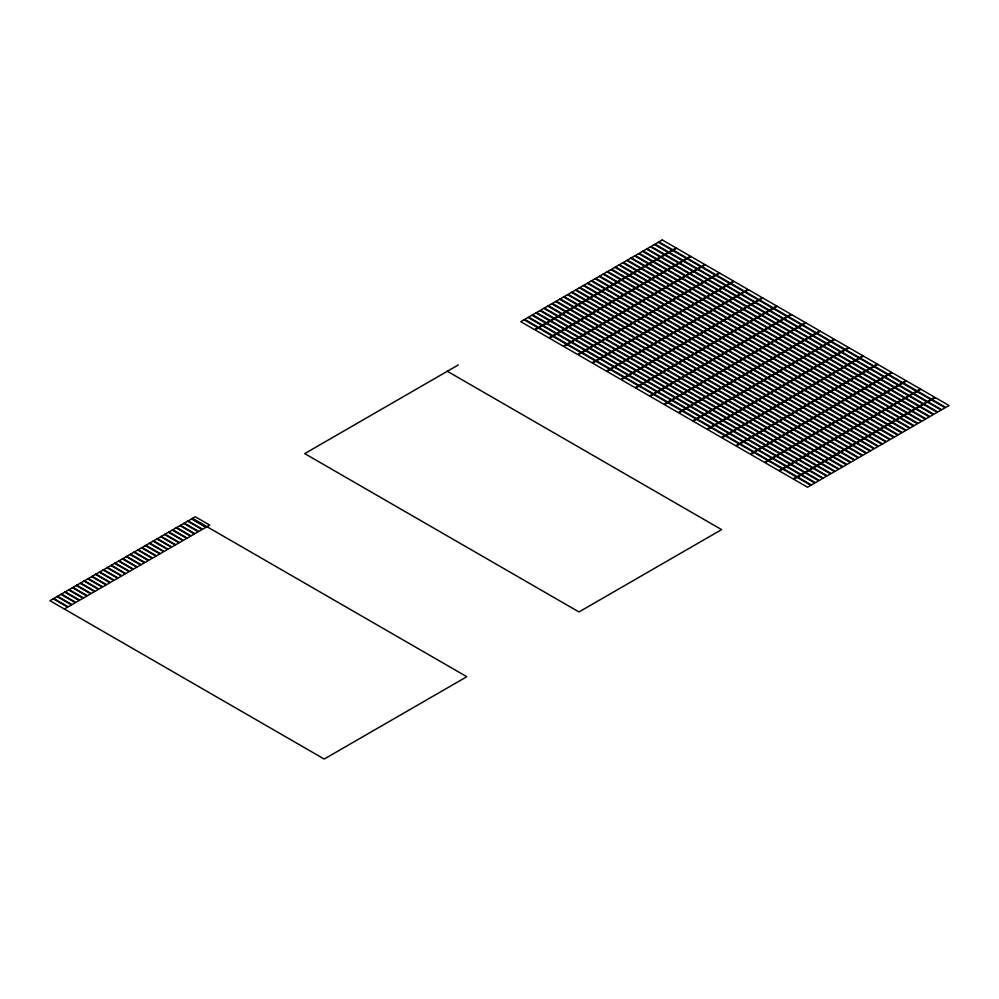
<?xml version="1.0" encoding="UTF-8"?>
<svg xmlns="http://www.w3.org/2000/svg" width="999" height="999" viewBox="0 0 999 999"><rect width="100%" height="100%" fill="white"/><g stroke="black" fill="none" stroke-linecap="round" stroke-linejoin="round"><path stroke-width="1.5" d="M458.304 364.935L304.72 453.608L578.983 611.95L721.59 529.62L447.34 371.278M64.373 609.028L67.67 607.13L53.247 598.801M192.57 518.369L466.82 676.71L324.213 759.04L49.95 600.699L195.305 516.783L209.74 525.112L206.443 527.01L192.02 518.681M191.471 518.993L205.894 527.322L202.597 529.233L188.174 520.904M187.625 521.216L202.06 529.545L198.764 531.443L184.34 523.114M183.791 523.426L198.214 531.755L194.93 533.666L180.494 525.337M179.945 525.649L194.38 533.978L191.084 535.876L176.661 527.547M176.111 527.859L190.534 536.188L187.25 538.099L172.815 529.77M172.265 530.082L186.701 538.411L183.404 540.309L168.981 531.98M168.431 532.305L182.854 540.621L179.57 542.532L165.135 534.203M164.585 534.515L179.021 542.844L175.724 544.742L161.301 536.413M160.752 536.738L175.175 545.067L171.89 546.965L157.455 538.636M156.905 538.948L171.341 547.277L168.044 549.175L153.621 540.846M153.072 541.171L167.495 549.5L164.211 551.398L149.775 543.069M149.238 543.381L163.661 551.71L160.364 553.608L145.941 545.279M145.392 545.604L159.815 553.933L156.531 555.831L142.095 547.502M141.558 547.814L155.981 556.143L152.685 558.041L138.262 549.712M137.712 550.037L152.135 558.366L148.851 560.264L134.428 551.935M133.878 552.247L148.302 560.576L145.005 562.474L130.582 554.145M130.032 554.47L144.455 562.799L141.171 564.697L126.748 556.368M126.199 556.68L140.622 565.009L137.325 566.908L122.902 558.578M122.353 558.903L136.776 567.232L133.491 569.13L119.068 560.801M118.519 561.113L132.942 569.442L129.645 571.341L115.222 563.011M114.673 563.336L129.096 571.665L125.812 573.563L111.389 565.234M110.839 565.546L125.262 573.876L121.965 575.774L107.542 567.444M106.993 567.769L121.428 576.098L118.132 577.996L103.709 569.667M103.159 569.979L117.582 578.309L114.286 580.219L99.863 571.89M99.313 572.202L113.749 580.531L110.452 582.429L96.029 574.1M95.479 574.413L109.902 582.742L106.618 584.652L92.183 576.323M91.633 576.635L106.069 584.964L102.772 586.863L88.349 578.533M87.8 578.846L102.223 587.175L98.938 589.085L84.503 580.756M83.953 581.068L98.389 589.398L95.092 591.296L80.669 582.966M80.12 583.291L94.543 591.608L91.259 593.518L76.823 585.189M76.274 585.501L90.709 593.831L87.413 595.729L72.989 587.4M72.44 587.724L86.863 596.053L83.579 597.951L69.143 589.622M68.594 589.934L83.029 598.264L79.733 600.162L65.31 591.833M64.76 592.157L79.183 600.486L75.899 602.385L61.463 594.055M60.927 594.368L75.35 602.697L72.053 604.595L57.63 596.266M57.08 596.59L71.503 604.919L68.219 606.818L53.784 598.488M524.05 319.755L520.766 321.666L534.477 329.583L537.774 327.672L524.05 319.755M528.009 317.482L524.712 319.38L538.424 327.297L541.72 325.399L528.009 317.482M531.955 315.197L528.658 317.095L542.382 325.012L545.666 323.114L531.955 315.197M535.901 312.924L532.617 314.822L546.328 322.739L549.612 320.841L535.901 312.924M539.86 310.639L536.563 312.537L550.274 320.454L553.571 318.556L539.86 310.639M543.806 308.354L540.509 310.264L554.22 318.182L557.517 316.271L543.806 308.354M547.752 306.081L544.467 307.979L558.179 315.896L561.463 313.998L547.752 306.081M551.698 303.796L548.414 305.694L562.125 313.611L565.409 311.713L551.698 303.796M555.656 301.523L552.36 303.421L566.071 311.338L569.368 309.44L555.656 301.523M559.602 299.238L556.306 301.136L570.017 309.053L573.314 307.155L559.602 299.238M563.548 296.953L560.264 298.863L573.975 306.78L577.26 304.87L563.548 296.953M567.494 294.68L564.21 296.578L577.922 304.495L581.218 302.597L567.494 294.68M571.453 292.395L568.156 294.293L581.868 302.21L585.164 300.312L571.453 292.395M575.399 290.122L572.102 292.02L585.814 299.937L589.11 298.039L575.399 290.122M579.345 287.837L576.061 289.735L589.772 297.652L593.056 295.754L579.345 287.837M583.291 285.552L580.007 287.462L593.718 295.379L597.015 293.469L583.291 285.552M587.25 283.279L583.953 285.177L597.664 293.094L600.961 291.196L587.25 283.279M591.196 280.994L587.899 282.892L601.623 290.809L604.907 288.911L591.196 280.994M595.142 278.721L591.858 280.619L605.569 288.536L608.853 286.638L595.142 278.721M599.088 276.436L595.804 278.334L609.515 286.251L612.812 284.353L599.088 276.436M603.046 274.151L599.75 276.061L613.461 283.978L616.758 282.068L603.046 274.151M606.992 271.878L603.696 273.776L617.419 281.693L620.704 279.795L606.992 271.878M610.938 269.593L607.654 271.491L621.366 279.408L624.65 277.51L610.938 269.593M614.897 267.32L611.6 269.218L625.312 277.135L628.608 275.237L614.897 267.32M618.843 265.035L615.546 266.933L629.258 274.85L632.554 272.952L618.843 265.035M622.789 262.762L619.505 264.66L633.216 272.577L636.5 270.679L622.789 262.762M626.735 260.477L623.451 262.375L637.162 270.292L640.446 268.394L626.735 260.477M630.694 258.192L627.397 260.09L641.108 268.019L644.405 266.109L630.694 258.192M634.64 255.919L631.343 257.817L645.054 265.734L648.351 263.836L634.64 255.919M638.586 253.634L635.302 255.532L649.013 263.449L652.297 261.551L638.586 253.634M642.532 251.361L639.248 253.259L652.959 261.176L656.256 259.278L642.532 251.361M646.49 249.076L643.194 250.974L656.905 258.891L660.202 256.993L646.49 249.076M650.436 246.79L647.14 248.701L660.863 256.618L664.148 254.708L650.436 246.79M654.382 244.518L651.098 246.416L664.81 254.333L668.094 252.435L654.382 244.518M658.329 242.233L655.044 244.131L668.756 252.048L672.052 250.15L658.329 242.233M662.287 239.96L658.99 241.858L672.702 249.775L675.998 247.877L662.287 239.96M538.424 328.059L535.139 329.957L548.851 337.874L552.135 335.976L538.424 328.059M542.382 325.774L539.085 327.672L552.797 335.589L556.093 333.691L542.382 325.774M546.328 323.501L543.031 325.399L556.743 333.316L560.039 331.418L546.328 323.501M550.274 321.216L546.99 323.114L560.701 331.031L563.985 329.133L550.274 321.216M554.22 318.931L550.936 320.841L564.647 328.758L567.944 326.848L554.22 318.931M558.179 316.658L554.882 318.556L568.593 326.473L571.89 324.575L558.179 316.658M562.125 314.373L558.828 316.271L572.539 324.188L575.836 322.29L562.125 314.373M566.071 312.1L562.787 313.998L576.498 321.915L579.782 320.017L566.071 312.1M570.017 309.815L566.733 311.713L580.444 319.63L583.741 317.732L570.017 309.815M573.975 307.53L570.679 309.44L584.39 317.357L587.687 315.447L573.975 307.53M577.922 305.257L574.625 307.155L588.349 315.072L591.633 313.174L577.922 305.257M581.868 302.972L578.583 304.87L592.295 312.787L595.579 310.889L581.868 302.972M585.814 300.699L582.529 302.597L596.241 310.514L599.537 308.616L585.814 300.699M589.772 298.414L586.475 300.312L600.187 308.229L603.483 306.331L589.772 298.414M593.718 296.129L590.421 298.039L604.145 305.956L607.429 304.046L593.718 296.129M597.664 293.856L594.38 295.754L608.091 303.671L611.376 301.773L597.664 293.856M601.623 291.571L598.326 293.469L612.037 301.386L615.334 299.488L601.623 291.571M605.569 289.298L602.272 291.196L615.983 299.113L619.28 297.215L605.569 289.298M609.515 287.013L606.231 288.911L619.942 296.828L623.226 294.93L609.515 287.013M613.461 284.74L610.177 286.638L623.888 294.555L627.172 292.657L613.461 284.74M617.419 282.455L614.123 284.353L627.834 292.27L631.131 290.372L617.419 282.455M621.366 280.17L618.069 282.068L631.78 289.985L635.077 288.087L621.366 280.17M625.312 277.897L622.027 279.795L635.739 287.712L639.023 285.814L625.312 277.897M629.258 275.612L625.973 277.51L639.685 285.427L642.981 283.529L629.258 275.612M633.216 273.339L629.919 275.237L643.631 283.154L646.927 281.256L633.216 273.339M637.162 271.054L633.865 272.952L647.589 280.869L650.873 278.971L637.162 271.054M641.108 268.768L637.824 270.679L651.535 278.596L654.82 276.686L641.108 268.768M645.054 266.496L641.77 268.394L655.481 276.311L658.778 274.413L645.054 266.496M649.013 264.211L645.716 266.109L659.427 274.026L662.724 272.128L649.013 264.211M652.959 261.938L649.662 263.836L663.386 271.753L666.67 269.855L652.959 261.938M656.905 259.653L653.621 261.551L667.332 269.468L670.616 267.57L656.905 259.653M660.863 257.367L657.567 259.278L671.278 267.195L674.575 265.284L660.863 257.367M664.81 255.095L661.513 256.993L675.224 264.91L678.521 263.012L664.81 255.095M668.756 252.809L665.459 254.708L679.183 262.625L682.467 260.727L668.756 252.809M672.702 250.537L669.417 252.435L683.129 260.352L686.413 258.454L672.702 250.537M676.66 248.252L673.363 250.15L687.075 258.067L690.371 256.169L676.66 248.252M552.797 336.351L549.512 338.249L563.224 346.166L566.508 344.268L552.797 336.351M556.743 334.078L553.458 335.976L567.17 343.893L570.466 341.995L556.743 334.078M560.701 331.793L557.405 333.691L571.116 341.608L574.413 339.71L560.701 331.793M564.647 329.508L561.351 331.418L575.074 339.335L578.359 337.425L564.647 329.508M568.593 327.235L565.309 329.133L579.02 337.05L582.305 335.152L568.593 327.235M572.539 324.95L569.255 326.848L582.966 334.765L586.263 332.867L572.539 324.95M576.498 322.677L573.201 324.575L586.913 332.492L590.209 330.594L576.498 322.677M580.444 320.392L577.147 322.29L590.871 330.207L594.155 328.309L580.444 320.392M584.39 318.107L581.106 320.017L594.817 327.934L598.101 326.024L584.39 318.107M588.349 315.834L585.052 317.732L598.763 325.649L602.06 323.751L588.349 315.834M592.295 313.549L588.998 315.447L602.709 323.364L606.006 321.466L592.295 313.549M596.241 311.276L592.956 313.174L606.668 321.091L609.952 319.193L596.241 311.276M600.187 308.991L596.903 310.889L610.614 318.806L613.898 316.908L600.187 308.991M604.145 306.718L600.849 308.616L614.56 316.533L617.857 314.635L604.145 306.718M608.091 304.433L604.795 306.331L618.506 314.248L621.803 312.35L608.091 304.433M612.037 302.148L608.753 304.046L622.464 311.963L625.749 310.065L612.037 302.148M615.983 299.875L612.699 301.773L626.41 309.69L629.707 307.792L615.983 299.875M619.942 297.59L616.645 299.488L630.357 307.405L633.653 305.507L619.942 297.59M623.888 295.317L620.591 297.215L634.315 305.132L637.599 303.234L623.888 295.317M627.834 293.032L624.55 294.93L638.261 302.847L641.545 300.949L627.834 293.032M631.78 290.746L628.496 292.657L642.207 300.574L645.504 298.664L631.78 290.746M635.739 288.474L632.442 290.372L646.153 298.289L649.45 296.391L635.739 288.474M639.685 286.189L636.388 288.087L650.112 296.004L653.396 294.106L639.685 286.189M643.631 283.916L640.347 285.814L654.058 293.731L657.342 291.833L643.631 283.916M647.589 281.631L644.293 283.529L658.004 291.446L661.301 289.548L647.589 281.631M651.535 279.345L648.239 281.256L661.95 289.173L665.247 287.262L651.535 279.345M655.481 277.073L652.185 278.971L665.908 286.888L669.193 284.99L655.481 277.073M659.427 274.787L656.143 276.686L669.854 284.603L673.139 282.705L659.427 274.787M663.386 272.515L660.089 274.413L673.801 282.33L677.097 280.432L663.386 272.515M667.332 270.23L664.035 272.128L677.747 280.045L681.043 278.147L667.332 270.23M671.278 267.944L667.994 269.855L681.705 277.772L684.989 275.861L671.278 267.944M675.224 265.672L671.94 267.57L685.651 275.487L688.948 273.589L675.224 265.672M679.183 263.386L675.886 265.284L689.597 273.202L692.894 271.303L679.183 263.386M683.129 261.114L679.832 263.012L693.543 270.929L696.84 269.031L683.129 261.114M687.075 258.828L683.791 260.727L697.502 268.644L700.786 266.745L687.075 258.828M691.021 256.543L687.737 258.454L701.448 266.371L704.745 264.46L691.021 256.543M567.17 344.655L563.873 346.553L577.597 354.47L580.881 352.572L567.17 344.655M571.116 342.37L567.832 344.268L581.543 352.185L584.827 350.287L571.116 342.37M575.074 340.085L571.778 341.995L585.489 349.912L588.786 348.002L575.074 340.085M579.02 337.812L575.724 339.71L589.435 347.627L592.732 345.729L579.02 337.812M582.966 335.527L579.682 337.425L593.394 345.342L596.678 343.444L582.966 335.527M586.913 333.254L583.628 335.152L597.34 343.069L600.624 341.171L586.913 333.254M590.871 330.969L587.574 332.867L601.286 340.784L604.582 338.886L590.871 330.969M594.817 328.696L591.52 330.594L605.232 338.511L608.528 336.613L594.817 328.696M598.763 326.411L595.479 328.309L609.19 336.226L612.474 334.328L598.763 326.411M602.709 324.126L599.425 326.024L613.136 333.941L616.433 332.043L602.709 324.126M606.668 321.853L603.371 323.751L617.082 331.668L620.379 329.77L606.668 321.853M610.614 319.568L607.317 321.466L621.041 329.383L624.325 327.485L610.614 319.568M614.56 317.295L611.276 319.193L624.987 327.11L628.271 325.212L614.56 317.295M618.506 315.01L615.222 316.908L628.933 324.825L632.23 322.927L618.506 315.01M622.464 312.724L619.168 314.635L632.879 322.552L636.176 320.642L622.464 312.724M626.41 310.452L623.114 312.35L636.838 320.267L640.122 318.369L626.41 310.452M630.357 308.167L627.072 310.065L640.784 317.982L644.068 316.084L630.357 308.167M634.315 305.894L631.018 307.792L644.73 315.709L648.026 313.811L634.315 305.894M638.261 303.609L634.964 305.507L648.676 313.424L651.972 311.526L638.261 303.609M642.207 301.323L638.91 303.234L652.634 311.151L655.918 309.24L642.207 301.323M646.153 299.051L642.869 300.949L656.58 308.866L659.864 306.968L646.153 299.051M650.112 296.765L646.815 298.664L660.526 306.581L663.823 304.683L650.112 296.765M654.058 294.493L650.761 296.391L664.472 304.308L667.769 302.41L654.058 294.493M658.004 292.207L654.72 294.106L668.431 302.023L671.715 300.125L658.004 292.207M661.95 289.922L658.666 291.833L672.377 299.75L675.674 297.839L661.95 289.922M665.908 287.65L662.612 289.548L676.323 297.465L679.62 295.567L665.908 287.65M669.854 285.364L666.558 287.262L680.269 295.18L683.566 293.281L669.854 285.364M673.801 283.092L670.516 284.99L684.228 292.907L687.512 291.009L673.801 283.092M677.747 280.806L674.462 282.705L688.174 290.622L691.47 288.723L677.747 280.806M681.705 278.521L678.408 280.432L692.12 288.349L695.416 286.438L681.705 278.521M685.651 276.248L682.354 278.147L696.078 286.064L699.362 284.166L685.651 276.248M689.597 273.963L686.313 275.861L700.024 283.778L703.308 281.88L689.597 273.963M693.543 271.691L690.259 273.589L703.97 281.506L707.267 279.608L693.543 271.691M697.502 269.405L694.205 271.303L707.916 279.221L711.213 277.322L697.502 269.405M701.448 267.12L698.151 269.031L711.875 276.948L715.159 275.037L701.448 267.12M705.394 264.847L702.11 266.745L715.821 274.663L719.105 272.764L705.394 264.847M581.543 352.947L578.246 354.845L591.957 362.762L595.254 360.864L581.543 352.947M585.489 350.674L582.205 352.572L595.916 360.489L599.2 358.591L585.489 350.674M589.435 348.389L586.151 350.287L599.862 358.204L603.159 356.306L589.435 348.389M593.394 346.104L590.097 348.002L603.808 355.919L607.105 354.021L593.394 346.104M597.34 343.831L594.043 345.729L607.767 353.646L611.051 351.748L597.34 343.831M601.286 341.546L598.001 343.444L611.713 351.361L614.997 349.463L601.286 341.546M605.232 339.273L601.947 341.171L615.659 349.088L618.955 347.19L605.232 339.273M609.19 336.988L605.894 338.886L619.605 346.803L622.901 344.905L609.19 336.988M613.136 334.702L609.84 336.613L623.563 344.53L626.848 342.62L613.136 334.702M617.082 332.43L613.798 334.328L627.509 342.245L630.794 340.347L617.082 332.43M621.041 330.145L617.744 332.043L631.455 339.96L634.752 338.062L621.041 330.145M624.987 327.872L621.69 329.77L635.401 337.687L638.698 335.789L624.987 327.872M628.933 325.587L625.636 327.485L639.36 335.402L642.644 333.504L628.933 325.587M632.879 323.301L629.595 325.212L643.306 333.129L646.59 331.218L632.879 323.301M636.838 321.029L633.541 322.927L647.252 330.844L650.549 328.946L636.838 321.029M640.784 318.743L637.487 320.642L651.198 328.559L654.495 326.661L640.784 318.743M644.73 316.471L641.445 318.369L655.157 326.286L658.441 324.388L644.73 316.471M648.676 314.185L645.391 316.084L659.103 324.001L662.399 322.103L648.676 314.185M652.634 311.9L649.338 313.811L663.049 321.728L666.345 319.817L652.634 311.9M656.58 309.628L653.284 311.526L666.995 319.443L670.292 317.545L656.58 309.628M660.526 307.342L657.242 309.24L670.953 317.158L674.238 315.259L660.526 307.342M664.472 305.07L661.188 306.968L674.899 314.885L678.196 312.987L664.472 305.07M668.431 302.784L665.134 304.683L678.845 312.6L682.142 310.701L668.431 302.784M672.377 300.499L669.08 302.41L682.804 310.327L686.088 308.416L672.377 300.499M676.323 298.226L673.039 300.125L686.75 308.042L690.034 306.144L676.323 298.226M680.269 295.941L676.985 297.839L690.696 305.756L693.993 303.858L680.269 295.941M684.228 293.669L680.931 295.567L694.642 303.484L697.939 301.586L684.228 293.669M688.174 291.383L684.877 293.281L698.601 301.198L701.885 299.3L688.174 291.383M692.12 289.098L688.835 291.009L702.547 298.926L705.831 297.015L692.12 289.098M696.078 286.825L692.782 288.723L706.493 296.641L709.789 294.742L696.078 286.825M700.024 284.54L696.728 286.438L710.439 294.355L713.736 292.457L700.024 284.54M703.97 282.267L700.686 284.166L714.397 292.083L717.682 290.185L703.97 282.267M707.916 279.982L704.632 281.88L718.343 289.797L721.628 287.899L707.916 279.982M711.875 277.71L708.578 279.608L722.289 287.525L725.586 285.627L711.875 277.71M715.821 275.424L712.524 277.322L726.236 285.239L729.532 283.341L715.821 275.424M719.767 273.139L716.483 275.037L730.194 282.967L733.478 281.056L719.767 273.139M595.916 361.251L592.619 363.149L606.331 371.066L609.627 369.168L595.916 361.251M599.862 358.966L596.565 360.864L610.289 368.781L613.573 366.883L599.862 358.966M603.808 356.68L600.524 358.591L614.235 366.508L617.519 364.598L603.808 356.68M607.767 354.408L604.47 356.306L618.181 364.223L621.478 362.325L607.767 354.408M611.713 352.123L608.416 354.021L622.127 361.938L625.424 360.04L611.713 352.123M615.659 349.85L612.362 351.748L626.086 359.665L629.37 357.767L615.659 349.85M619.605 347.565L616.321 349.463L630.032 357.38L633.316 355.482L619.605 347.565M623.563 345.279L620.267 347.19L633.978 355.107L637.275 353.196L623.563 345.279M627.509 343.007L624.213 344.905L637.924 352.822L641.221 350.924L627.509 343.007M631.455 340.721L628.171 342.62L641.882 350.537L645.167 348.639L631.455 340.721M635.401 338.449L632.117 340.347L645.829 348.264L649.125 346.366L635.401 338.449M639.36 336.163L636.063 338.062L649.775 345.979L653.071 344.081L639.36 336.163M643.306 333.878L640.009 335.789L653.721 343.706L657.017 341.795L643.306 333.878M647.252 331.606L643.968 333.504L657.679 341.421L660.963 339.523L647.252 331.606M651.198 329.32L647.914 331.218L661.625 339.136L664.922 337.237L651.198 329.32M655.157 327.048L651.86 328.946L665.571 336.863L668.868 334.965L655.157 327.048M659.103 324.762L655.806 326.661L669.53 334.578L672.814 332.679L659.103 324.762M663.049 322.477L659.765 324.388L673.476 332.305L676.76 330.394L663.049 322.477M666.995 320.204L663.711 322.103L677.422 330.02L680.719 328.122L666.995 320.204M670.953 317.919L667.657 319.817L681.368 327.734L684.665 325.836L670.953 317.919M674.899 315.647L671.603 317.545L685.326 325.462L688.611 323.564L674.899 315.647M678.845 313.361L675.561 315.259L689.273 323.177L692.557 321.278L678.845 313.361M682.804 311.076L679.507 312.987L693.219 320.904L696.515 318.993L682.804 311.076M686.75 308.803L683.453 310.701L697.165 318.619L700.461 316.72L686.75 308.803M690.696 306.518L687.412 308.416L701.123 316.333L704.407 314.435L690.696 306.518M694.642 304.245L691.358 306.144L705.069 314.061L708.353 312.163L694.642 304.245M698.601 301.96L695.304 303.858L709.015 311.775L712.312 309.877L698.601 301.96M702.547 299.688L699.25 301.586L712.961 309.503L716.258 307.605L702.547 299.688M706.493 297.402L703.209 299.3L716.92 307.217L720.204 305.319L706.493 297.402M710.439 295.117L707.155 297.015L720.866 304.945L724.163 303.034L710.439 295.117M714.397 292.844L711.101 294.742L724.812 302.66L728.109 300.761L714.397 292.844M718.343 290.559L715.047 292.457L728.758 300.374L732.055 298.476L718.343 290.559M722.289 288.286L719.005 290.185L732.717 298.102L736.001 296.204L722.289 288.286M726.236 286.001L722.951 287.899L736.663 295.816L739.959 293.918L726.236 286.001M730.194 283.716L726.897 285.627L740.609 293.544L743.905 291.633L730.194 283.716M734.14 281.443L730.843 283.341L744.567 291.258L747.851 289.36L734.14 281.443M610.289 369.543L606.992 371.441L620.704 379.358L624 377.46L610.289 369.543M614.235 367.257L610.938 369.168L624.65 377.085L627.946 375.174L614.235 367.257M618.181 364.985L614.897 366.883L628.608 374.8L631.892 372.902L618.181 364.985M622.127 362.699L618.843 364.598L632.554 372.515L635.851 370.617L622.127 362.699M626.086 360.427L622.789 362.325L636.5 370.242L639.797 368.344L626.086 360.427M630.032 358.142L626.735 360.04L640.446 367.957L643.743 366.059L630.032 358.142M633.978 355.856L630.694 357.767L644.405 365.684L647.689 363.773L633.978 355.856M637.924 353.584L634.64 355.482L648.351 363.399L651.648 361.501L637.924 353.584M641.882 351.298L638.586 353.196L652.297 361.114L655.594 359.215L641.882 351.298M645.829 349.026L642.532 350.924L656.256 358.841L659.54 356.943L645.829 349.026M649.775 346.74L646.49 348.639L660.202 356.556L663.486 354.657L649.775 346.74M653.721 344.455L650.436 346.366L664.148 354.283L667.444 352.372L653.721 344.455M657.679 342.182L654.382 344.081L668.094 351.998L671.39 350.1L657.679 342.182M661.625 339.897L658.329 341.795L672.052 349.712L675.336 347.814L661.625 339.897M665.571 337.625L662.287 339.523L675.998 347.44L679.283 345.542L665.571 337.625M669.53 335.339L666.233 337.237L679.944 345.154L683.241 343.256L669.53 335.339M673.476 333.054L670.179 334.965L683.89 342.882L687.187 340.971L673.476 333.054M677.422 330.781L674.138 332.679L687.849 340.597L691.133 338.698L677.422 330.781M681.368 328.496L678.084 330.394L691.795 338.311L695.079 336.413L681.368 328.496M685.326 326.223L682.03 328.122L695.741 336.039L699.038 334.141L685.326 326.223M689.273 323.938L685.976 325.836L699.687 333.753L702.984 331.855L689.273 323.938M693.219 321.666L689.934 323.564L703.646 331.481L706.93 329.583L693.219 321.666M697.165 319.38L693.88 321.278L707.592 329.195L710.888 327.297L697.165 319.38M701.123 317.095L697.826 318.993L711.538 326.91L714.834 325.012L701.123 317.095M705.069 314.822L701.773 316.72L715.484 324.638L718.781 322.739L705.069 314.822M709.015 312.537L705.731 314.435L719.442 322.352L722.727 320.454L709.015 312.537M712.961 310.264L709.677 312.163L723.388 320.08L726.685 318.182L712.961 310.264M716.92 307.979L713.623 309.877L727.334 317.794L730.631 315.896L716.92 307.979M720.866 305.694L717.569 307.605L731.293 315.522L734.577 313.611L720.866 305.694M724.812 303.421L721.528 305.319L735.239 313.236L738.523 311.338L724.812 303.421M728.758 301.136L725.474 303.034L739.185 310.951L742.482 309.053L728.758 301.136M732.717 298.863L729.42 300.761L743.131 308.679L746.428 306.78L732.717 298.863M736.663 296.578L733.366 298.476L747.09 306.393L750.374 304.495L736.663 296.578M740.609 294.293L737.324 296.204L751.036 304.121L754.32 302.21L740.609 294.293M744.567 292.02L741.27 293.918L754.982 301.835L758.278 299.937L744.567 292.02M748.513 289.735L745.217 291.633L758.928 299.55L762.225 297.652L748.513 289.735M624.65 377.834L621.366 379.745L635.077 387.662L638.373 385.751L624.65 377.834M628.608 375.562L625.312 377.46L639.023 385.377L642.32 383.479L628.608 375.562M632.554 373.276L629.258 375.174L642.981 383.092L646.266 381.193L632.554 373.276M636.5 371.004L633.216 372.902L646.927 380.819L650.212 378.921L636.5 371.004M640.446 368.718L637.162 370.617L650.873 378.534L654.17 376.635L640.446 368.718M644.405 366.433L641.108 368.344L654.82 376.261L658.116 374.35L644.405 366.433M648.351 364.16L645.054 366.059L658.778 373.976L662.062 372.078L648.351 364.16M652.297 361.875L649.013 363.773L662.724 371.69L666.008 369.792L652.297 361.875M656.256 359.603L652.959 361.501L666.67 369.418L669.967 367.52L656.256 359.603M660.202 357.317L656.905 359.215L670.616 367.132L673.913 365.234L660.202 357.317M664.148 355.032L660.863 356.943L674.575 364.86L677.859 362.949L664.148 355.032M668.094 352.759L664.81 354.657L678.521 362.575L681.805 360.676L668.094 352.759M672.052 350.474L668.756 352.372L682.467 360.289L685.764 358.391L672.052 350.474M675.998 348.201L672.702 350.1L686.413 358.017L689.71 356.119L675.998 348.201M679.944 345.916L676.66 347.814L690.371 355.731L693.656 353.833L679.944 345.916M683.89 343.644L680.606 345.542L694.317 353.459L697.614 351.561L683.89 343.644M687.849 341.358L684.552 343.256L698.264 351.173L701.56 349.275L687.849 341.358M691.795 339.073L688.498 340.971L702.21 348.888L705.506 346.99L691.795 339.073M695.741 336.8L692.457 338.698L706.168 346.616L709.452 344.717L695.741 336.8M699.687 334.515L696.403 336.413L710.114 344.33L713.411 342.432L699.687 334.515M703.646 332.242L700.349 334.141L714.06 342.058L717.357 340.159L703.646 332.242M707.592 329.957L704.295 331.855L718.019 339.772L721.303 337.874L707.592 329.957M711.538 327.672L708.254 329.583L721.965 337.5L725.249 335.589L711.538 327.672M715.484 325.399L712.2 327.297L725.911 335.214L729.208 333.316L715.484 325.399M719.442 323.114L716.146 325.012L729.857 332.929L733.154 331.031L719.442 323.114M723.388 320.841L720.092 322.739L733.815 330.657L737.1 328.758L723.388 320.841M727.334 318.556L724.05 320.454L737.761 328.371L741.046 326.473L727.334 318.556M731.293 316.271L727.996 318.182L741.708 326.099L745.004 324.188L731.293 316.271M735.239 313.998L731.942 315.896L745.654 323.813L748.95 321.915L735.239 313.998M739.185 311.713L735.901 313.611L749.612 321.528L752.896 319.63L739.185 311.713M743.131 309.44L739.847 311.338L753.558 319.255L756.842 317.357L743.131 309.44M747.09 307.155L743.793 309.053L757.504 316.97L760.801 315.072L747.09 307.155M751.036 304.87L747.739 306.78L761.45 314.697L764.747 312.787L751.036 304.87M754.982 302.597L751.698 304.495L765.409 312.412L768.693 310.514L754.982 302.597M758.928 300.312L755.644 302.21L769.355 310.127L772.652 308.229L758.928 300.312M762.886 298.039L759.59 299.937L773.301 307.854L776.598 305.956L762.886 298.039M639.023 386.138L635.739 388.037L649.45 395.954L652.734 394.056L639.023 386.138M642.981 383.853L639.685 385.751L653.396 393.668L656.693 391.77L642.981 383.853M646.927 381.581L643.631 383.479L657.342 391.396L660.639 389.498L646.927 381.581M650.873 379.295L647.589 381.193L661.301 389.111L664.585 387.212L650.873 379.295M654.82 377.01L651.535 378.921L665.247 386.838L668.531 384.927L654.82 377.01M658.778 374.737L655.481 376.635L669.193 384.553L672.489 382.654L658.778 374.737M662.724 372.452L659.427 374.35L673.139 382.267L676.435 380.369L662.724 372.452M666.67 370.179L663.386 372.078L677.097 379.995L680.381 378.097L666.67 370.179M670.616 367.894L667.332 369.792L681.043 377.709L684.34 375.811L670.616 367.894M674.575 365.622L671.278 367.52L684.989 375.437L688.286 373.539L674.575 365.622M678.521 363.336L675.224 365.234L688.948 373.151L692.232 371.253L678.521 363.336M682.467 361.051L679.183 362.949L692.894 370.866L696.178 368.968L682.467 361.051M686.413 358.778L683.129 360.676L696.84 368.594L700.137 366.695L686.413 358.778M690.371 356.493L687.075 358.391L700.786 366.308L704.083 364.41L690.371 356.493M694.317 354.22L691.021 356.119L704.745 364.036L708.029 362.137L694.317 354.22M698.264 351.935L694.979 353.833L708.691 361.75L711.975 359.852L698.264 351.935M702.21 349.65L698.925 351.561L712.637 359.478L715.933 357.567L702.21 349.65M706.168 347.377L702.871 349.275L716.583 357.192L719.879 355.294L706.168 347.377M710.114 345.092L706.817 346.99L720.541 354.907L723.825 353.009L710.114 345.092M714.06 342.819L710.776 344.717L724.487 352.635L727.771 350.736L714.06 342.819M718.019 340.534L714.722 342.432L728.433 350.349L731.73 348.451L718.019 340.534M721.965 338.249L718.668 340.159L732.379 348.077L735.676 346.166L721.965 338.249M725.911 335.976L722.627 337.874L736.338 345.791L739.622 343.893L725.911 335.976M729.857 333.691L726.573 335.589L740.284 343.506L743.568 341.608L729.857 333.691M733.815 331.418L730.519 333.316L744.23 341.233L747.527 339.335L733.815 331.418M737.761 329.133L734.465 331.031L748.176 338.948L751.473 337.05L737.761 329.133M741.708 326.848L738.423 328.758L752.135 336.675L755.419 334.765L741.708 326.848M745.654 324.575L742.369 326.473L756.081 334.39L759.377 332.492L745.654 324.575M749.612 322.29L746.315 324.188L760.027 332.105L763.323 330.207L749.612 322.29M753.558 320.017L750.261 321.915L763.985 329.832L767.269 327.934L753.558 320.017M757.504 317.732L754.22 319.63L767.931 327.547L771.216 325.649L757.504 317.732M761.45 315.447L758.166 317.357L771.877 325.274L775.174 323.364L761.45 315.447M765.409 313.174L762.112 315.072L775.823 322.989L779.12 321.091L765.409 313.174M769.355 310.889L766.058 312.787L779.782 320.704L783.066 318.806L769.355 310.889M773.301 308.616L770.017 310.514L783.728 318.431L787.012 316.533L773.301 308.616M777.259 306.331L773.963 308.229L787.674 316.146L790.971 314.248L777.259 306.331M653.396 394.43L650.112 396.328L663.823 404.245L667.107 402.347L653.396 394.43M657.342 392.157L654.058 394.056L667.769 401.973L671.066 400.075L657.342 392.157M661.301 389.872L658.004 391.77L671.715 399.687L675.012 397.789L661.301 389.872M665.247 387.6L661.95 389.498L675.674 397.415L678.958 395.517L665.247 387.6M669.193 385.314L665.908 387.212L679.62 395.129L682.904 393.231L669.193 385.314M673.139 383.029L669.854 384.927L683.566 392.844L686.862 390.946L673.139 383.029M677.097 380.756L673.801 382.654L687.512 390.572L690.809 388.673L677.097 380.756M681.043 378.471L677.747 380.369L691.47 388.286L694.755 386.388L681.043 378.471M684.989 376.198L681.705 378.097L695.416 386.014L698.701 384.116L684.989 376.198M688.948 373.913L685.651 375.811L699.362 383.728L702.659 381.83L688.948 373.913M692.894 371.628L689.597 373.539L703.308 381.456L706.605 379.545L692.894 371.628M696.84 369.355L693.543 371.253L707.267 379.17L710.551 377.272L696.84 369.355M700.786 367.07L697.502 368.968L711.213 376.885L714.497 374.987L700.786 367.07M704.745 364.797L701.448 366.695L715.159 374.613L718.456 372.714L704.745 364.797M708.691 362.512L705.394 364.41L719.105 372.327L722.402 370.429L708.691 362.512M712.637 360.227L709.352 362.137L723.064 370.055L726.348 368.144L712.637 360.227M716.583 357.954L713.298 359.852L727.01 367.769L730.294 365.871L716.583 357.954M720.541 355.669L717.245 357.567L730.956 365.484L734.253 363.586L720.541 355.669M724.487 353.396L721.191 355.294L734.902 363.211L738.199 361.313L724.487 353.396M728.433 351.111L725.149 353.009L738.86 360.926L742.145 359.028L728.433 351.111M732.379 348.826L729.095 350.736L742.806 358.653L746.103 356.743L732.379 348.826M736.338 346.553L733.041 348.451L746.753 356.368L750.049 354.47L736.338 346.553M740.284 344.268L736.987 346.166L750.711 354.083L753.995 352.185L740.284 344.268M744.23 341.995L740.946 343.893L754.657 351.81L757.941 349.912L744.23 341.995M748.176 339.71L744.892 341.608L758.603 349.525L761.9 347.627L748.176 339.71M752.135 337.425L748.838 339.335L762.549 347.252L765.846 345.342L752.135 337.425M756.081 335.152L752.784 337.05L766.508 344.967L769.792 343.069L756.081 335.152M760.027 332.867L756.743 334.765L770.454 342.682L773.738 340.784L760.027 332.867M763.985 330.594L760.689 332.492L774.4 340.409L777.697 338.511L763.985 330.594M767.931 328.309L764.635 330.207L778.346 338.124L781.643 336.226L767.931 328.309M771.877 326.024L768.581 327.934L782.304 335.851L785.589 333.941L771.877 326.024M775.823 323.751L772.539 325.649L786.25 333.566L789.535 331.668L775.823 323.751M779.782 321.466L776.485 323.364L790.197 331.281L793.493 329.383L779.782 321.466M783.728 319.193L780.431 321.091L794.143 329.008L797.439 327.11L783.728 319.193M787.674 316.908L784.39 318.806L798.101 326.723L801.385 324.825L787.674 316.908M791.62 314.635L788.336 316.533L802.047 324.45L805.344 322.552L791.62 314.635M667.769 402.734L664.472 404.632L678.196 412.55L681.48 410.651L667.769 402.734M671.715 400.449L668.431 402.347L682.142 410.264L685.426 408.366L671.715 400.449M675.674 398.176L672.377 400.075L686.088 407.992L689.385 406.094L675.674 398.176M679.62 395.891L676.323 397.789L690.034 405.706L693.331 403.808L679.62 395.891M683.566 393.606L680.269 395.517L693.993 403.434L697.277 401.523L683.566 393.606M687.512 391.333L684.228 393.231L697.939 401.148L701.223 399.25L687.512 391.333M691.47 389.048L688.174 390.946L701.885 398.863L705.182 396.965L691.47 389.048M695.416 386.775L692.12 388.673L705.831 396.591L709.128 394.692L695.416 386.775M699.362 384.49L696.078 386.388L709.789 394.305L713.074 392.407L699.362 384.49M703.308 382.205L700.024 384.116L713.736 392.033L717.02 390.122L703.308 382.205M707.267 379.932L703.97 381.83L717.682 389.747L720.978 387.849L707.267 379.932M711.213 377.647L707.916 379.545L721.628 387.462L724.924 385.564L711.213 377.647M715.159 375.374L711.875 377.272L725.586 385.189L728.87 383.291L715.159 375.374M719.105 373.089L715.821 374.987L729.532 382.904L732.829 381.006L719.105 373.089M723.064 370.804L719.767 372.714L733.478 380.631L736.775 378.721L723.064 370.804M727.01 368.531L723.713 370.429L737.437 378.346L740.721 376.448L727.01 368.531M730.956 366.246L727.672 368.144L741.383 376.061L744.667 374.163L730.956 366.246M734.902 363.973L731.618 365.871L745.329 373.788L748.626 371.89L734.902 363.973M738.86 361.688L735.564 363.586L749.275 371.503L752.572 369.605L738.86 361.688M742.806 359.403L739.51 361.313L753.234 369.23L756.518 367.32L742.806 359.403M746.753 357.13L743.468 359.028L757.18 366.945L760.464 365.047L746.753 357.13M750.711 354.845L747.414 356.743L761.126 364.66L764.422 362.762L750.711 354.845M754.657 352.572L751.36 354.47L765.072 362.387L768.368 360.489L754.657 352.572M758.603 350.287L755.306 352.185L769.03 360.102L772.314 358.204L758.603 350.287M762.549 348.002L759.265 349.912L772.976 357.829L776.26 355.919L762.549 348.002M766.508 345.729L763.211 347.627L776.922 355.544L780.219 353.646L766.508 345.729M770.454 343.444L767.157 345.342L780.868 353.259L784.165 351.361L770.454 343.444M774.4 341.171L771.116 343.069L784.827 350.986L788.111 349.088L774.4 341.171M778.346 338.886L775.062 340.784L788.773 348.701L792.07 346.803L778.346 338.886M782.304 336.613L779.008 338.511L792.719 346.428L796.016 344.53L782.304 336.613M786.25 334.328L782.954 336.226L796.665 344.143L799.962 342.245L786.25 334.328M790.197 332.043L786.912 333.941L800.624 341.858L803.908 339.96L790.197 332.043M794.143 329.77L790.858 331.668L804.57 339.585L807.866 337.687L794.143 329.77M798.101 327.485L794.804 329.383L808.516 337.3L811.812 335.402L798.101 327.485M802.047 325.212L798.75 327.11L812.474 335.027L815.758 333.129L802.047 325.212M805.993 322.927L802.709 324.825L816.42 332.742L819.704 330.844L805.993 322.927M682.142 411.026L678.845 412.924L692.557 420.841L695.853 418.943L682.142 411.026M686.088 408.753L682.804 410.651L696.515 418.569L699.799 416.67L686.088 408.753M690.034 406.468L686.75 408.366L700.461 416.283L703.746 414.385L690.034 406.468M693.993 404.183L690.696 406.094L704.407 414.011L707.704 412.1L693.993 404.183M697.939 401.91L694.642 403.808L708.353 411.725L711.65 409.827L697.939 401.91M701.885 399.625L698.601 401.523L712.312 409.44L715.596 407.542L701.885 399.625M705.831 397.352L702.547 399.25L716.258 407.167L719.555 405.269L705.831 397.352M709.789 395.067L706.493 396.965L720.204 404.882L723.501 402.984L709.789 395.067M713.736 392.782L710.439 394.692L724.163 402.609L727.447 400.699L713.736 392.782M717.682 390.509L714.397 392.407L728.109 400.324L731.393 398.426L717.682 390.509M721.628 388.224L718.343 390.122L732.055 398.039L735.351 396.141L721.628 388.224M725.586 385.951L722.289 387.849L736.001 395.766L739.297 393.868L725.586 385.951M729.532 383.666L726.236 385.564L739.959 393.481L743.244 391.583L729.532 383.666M733.478 381.381L730.194 383.291L743.905 391.208L747.19 389.298L733.478 381.381M737.437 379.108L734.14 381.006L747.851 388.923L751.148 387.025L737.437 379.108M741.383 376.823L738.086 378.721L751.797 386.638L755.094 384.74L741.383 376.823M745.329 374.55L742.032 376.448L755.756 384.365L759.04 382.467L745.329 374.55M749.275 372.265L745.991 374.163L759.702 382.08L762.986 380.182L749.275 372.265M753.234 369.98L749.937 371.89L763.648 379.807L766.945 377.897L753.234 369.98M757.18 367.707L753.883 369.605L767.594 377.522L770.891 375.624L757.18 367.707M761.126 365.422L757.841 367.32L771.553 375.237L774.837 373.339L761.126 365.422M765.072 363.149L761.787 365.047L775.499 372.964L778.795 371.066L765.072 363.149M769.03 360.864L765.734 362.762L779.445 370.679L782.741 368.781L769.03 360.864M772.976 358.591L769.68 360.489L783.391 368.406L786.688 366.508L772.976 358.591M776.922 356.306L773.638 358.204L787.349 366.121L790.634 364.223L776.922 356.306M780.868 354.021L777.584 355.919L791.295 363.836L794.592 361.938L780.868 354.021M784.827 351.748L781.53 353.646L795.241 361.563L798.538 359.665L784.827 351.748M788.773 349.463L785.476 351.361L799.2 359.278L802.484 357.38L788.773 349.463M792.719 347.19L789.435 349.088L803.146 357.005L806.43 355.107L792.719 347.19M796.665 344.905L793.381 346.803L807.092 354.72L810.389 352.822L796.665 344.905M800.624 342.62L797.327 344.53L811.038 352.447L814.335 350.537L800.624 342.62M804.57 340.347L801.273 342.245L814.997 350.162L818.281 348.264L804.57 340.347M808.516 338.062L805.231 339.96L818.943 347.877L822.227 345.979L808.516 338.062M812.474 335.789L809.178 337.687L822.889 345.604L826.185 343.706L812.474 335.789M816.42 333.504L813.124 335.402L826.835 343.319L830.132 341.421L816.42 333.504M820.366 331.218L817.082 333.129L830.793 341.046L834.078 339.136L820.366 331.218M696.515 419.33L693.219 421.228L706.93 429.145L710.227 427.247L696.515 419.33M700.461 417.045L697.165 418.943L710.888 426.86L714.173 424.962L700.461 417.045M704.407 414.76L701.123 416.67L714.834 424.587L718.119 422.677L704.407 414.76M708.353 412.487L705.069 414.385L718.781 422.302L722.077 420.404L708.353 412.487M712.312 410.202L709.015 412.1L722.727 420.017L726.023 418.119L712.312 410.202M716.258 407.929L712.961 409.827L726.685 417.744L729.969 415.846L716.258 407.929M720.204 405.644L716.92 407.542L730.631 415.459L733.915 413.561L720.204 405.644M724.163 403.359L720.866 405.269L734.577 413.186L737.874 411.276L724.163 403.359M728.109 401.086L724.812 402.984L738.523 410.901L741.82 409.003L728.109 401.086M732.055 398.801L728.758 400.699L742.482 408.616L745.766 406.718L732.055 398.801M736.001 396.528L732.717 398.426L746.428 406.343L749.712 404.445L736.001 396.528M739.959 394.243L736.663 396.141L750.374 404.058L753.671 402.16L739.959 394.243M743.905 391.958L740.609 393.868L754.32 401.785L757.617 399.875L743.905 391.958M747.851 389.685L744.567 391.583L758.278 399.5L761.563 397.602L747.851 389.685M751.797 387.4L748.513 389.298L762.225 397.215L765.521 395.317L751.797 387.4M755.756 385.127L752.459 387.025L766.171 394.942L769.467 393.044L755.756 385.127M759.702 382.842L756.405 384.74L770.117 392.657L773.413 390.759L759.702 382.842M763.648 380.569L760.364 382.467L774.075 390.384L777.359 388.486L763.648 380.569M767.594 378.284L764.31 380.182L778.021 388.099L781.318 386.201L767.594 378.284M771.553 375.999L768.256 377.897L781.967 385.814L785.264 383.916L771.553 375.999M775.499 373.726L772.202 375.624L785.926 383.541L789.21 381.643L775.499 373.726M779.445 371.441L776.161 373.339L789.872 381.256L793.156 379.358L779.445 371.441M783.391 369.168L780.107 371.066L793.818 378.983L797.115 377.085L783.391 369.168M787.349 366.883L784.053 368.781L797.764 376.698L801.061 374.8L787.349 366.883M791.295 364.598L787.999 366.508L801.722 374.425L805.007 372.515L791.295 364.598M795.241 362.325L791.957 364.223L805.669 372.14L808.953 370.242L795.241 362.325M799.2 360.04L795.903 361.938L809.615 369.855L812.911 367.957L799.2 360.04M803.146 357.767L799.849 359.665L813.561 367.582L816.857 365.684L803.146 357.767M807.092 355.482L803.808 357.38L817.519 365.297L820.803 363.399L807.092 355.482M811.038 353.196L807.754 355.107L821.465 363.024L824.749 361.114L811.038 353.196M814.997 350.924L811.7 352.822L825.411 360.739L828.708 358.841L814.997 350.924M818.943 348.639L815.646 350.537L829.357 358.454L832.654 356.556L818.943 348.639M822.889 346.366L819.605 348.264L833.316 356.181L836.6 354.283L822.889 346.366M826.835 344.081L823.551 345.979L837.262 353.896L840.559 351.998L826.835 344.081M830.793 341.795L827.497 343.706L841.208 351.623L844.505 349.712L830.793 341.795M834.739 339.523L831.443 341.421L845.154 349.338L848.451 347.44L834.739 339.523M710.888 427.622L707.592 429.52L721.303 437.437L724.6 435.539L710.888 427.622M714.834 425.337L711.538 427.247L725.249 435.164L728.546 433.254L714.834 425.337M718.781 423.064L715.484 424.962L729.208 432.879L732.492 430.981L718.781 423.064M722.727 420.779L719.442 422.677L733.154 430.594L736.438 428.696L722.727 420.779M726.685 418.506L723.388 420.404L737.1 428.321L740.396 426.423L726.685 418.506M730.631 416.221L727.334 418.119L741.046 426.036L744.342 424.138L730.631 416.221M734.577 413.936L731.293 415.846L745.004 423.763L748.288 421.853L734.577 413.936M738.523 411.663L735.239 413.561L748.95 421.478L752.247 419.58L738.523 411.663M742.482 409.378L739.185 411.276L752.896 419.193L756.193 417.295L742.482 409.378M746.428 407.105L743.131 409.003L756.842 416.92L760.139 415.022L746.428 407.105M750.374 404.82L747.09 406.718L760.801 414.635L764.085 412.737L750.374 404.82M754.32 402.547L751.036 404.445L764.747 412.362L768.044 410.464L754.32 402.547M758.278 400.262L754.982 402.16L768.693 410.077L771.99 408.179L758.278 400.262M762.225 397.977L758.928 399.875L772.652 407.792L775.936 405.894L762.225 397.977M766.171 395.704L762.886 397.602L776.598 405.519L779.882 403.621L766.171 395.704M770.117 393.419L766.832 395.317L780.544 403.234L783.84 401.336L770.117 393.419M774.075 391.146L770.778 393.044L784.49 400.961L787.786 399.063L774.075 391.146M778.021 388.861L774.725 390.759L788.448 398.676L791.732 396.778L778.021 388.861M781.967 386.576L778.683 388.486L792.394 396.403L795.679 394.493L781.967 386.576M785.926 384.303L782.629 386.201L796.34 394.118L799.637 392.22L785.926 384.303M789.872 382.018L786.575 383.916L800.286 391.833L803.583 389.935L789.872 382.018M793.818 379.745L790.534 381.643L804.245 389.56L807.529 387.662L793.818 379.745M797.764 377.46L794.48 379.358L808.191 387.275L811.475 385.377L797.764 377.46M801.722 375.174L798.426 377.085L812.137 385.002L815.434 383.092L801.722 375.174M805.669 372.902L802.372 374.8L816.083 382.717L819.38 380.819L805.669 372.902M809.615 370.617L806.33 372.515L820.042 380.432L823.326 378.534L809.615 370.617M813.561 368.344L810.276 370.242L823.988 378.159L827.284 376.261L813.561 368.344M817.519 366.059L814.222 367.957L827.934 375.874L831.23 373.976L817.519 366.059M821.465 363.773L818.169 365.684L831.892 373.601L835.176 371.69L821.465 363.773M825.411 361.501L822.127 363.399L835.838 371.316L839.123 369.418L825.411 361.501M829.357 359.215L826.073 361.114L839.784 369.031L843.081 367.132L829.357 359.215M833.316 356.943L830.019 358.841L843.73 366.758L847.027 364.86L833.316 356.943M837.262 354.657L833.965 356.556L847.689 364.473L850.973 362.575L837.262 354.657M841.208 352.372L837.924 354.283L851.635 362.2L854.919 360.289L841.208 352.372M845.154 350.1L841.87 351.998L855.581 359.915L858.878 358.017L845.154 350.1M849.113 347.814L845.816 349.712L859.527 357.63L862.824 355.731L849.113 347.814M725.249 435.914L721.965 437.824L735.676 445.741L738.973 443.831L725.249 435.914M729.208 433.641L725.911 435.539L739.622 443.456L742.919 441.558L729.208 433.641M733.154 431.356L729.857 433.254L743.568 441.171L746.865 439.273L733.154 431.356M737.1 429.083L733.815 430.981L747.527 438.898L750.811 437L737.1 429.083M741.046 426.798L737.761 428.696L751.473 436.613L754.769 434.715L741.046 426.798M745.004 424.525L741.708 426.423L755.419 434.34L758.716 432.442L745.004 424.525M748.95 422.24L745.654 424.138L759.377 432.055L762.662 430.157L748.95 422.24M752.896 419.955L749.612 421.853L763.323 429.77L766.608 427.872L752.896 419.955M756.842 417.682L753.558 419.58L767.269 427.497L770.566 425.599L756.842 417.682M760.801 415.397L757.504 417.295L771.216 425.212L774.512 423.314L760.801 415.397M764.747 413.124L761.45 415.022L775.174 422.939L778.458 421.041L764.747 413.124M768.693 410.839L765.409 412.737L779.12 420.654L782.404 418.756L768.693 410.839M772.652 408.554L769.355 410.464L783.066 418.381L786.363 416.471L772.652 408.554M776.598 406.281L773.301 408.179L787.012 416.096L790.309 414.198L776.598 406.281M780.544 403.996L777.259 405.894L790.971 413.811L794.255 411.913L780.544 403.996M784.49 401.723L781.206 403.621L794.917 411.538L798.201 409.64L784.49 401.723M788.448 399.438L785.152 401.336L798.863 409.253L802.16 407.355L788.448 399.438M792.394 397.152L789.098 399.063L802.809 406.98L806.106 405.07L792.394 397.152M796.34 394.88L793.056 396.778L806.767 404.695L810.052 402.797L796.34 394.88M800.286 392.595L797.002 394.493L810.713 402.41L814.01 400.512L800.286 392.595M804.245 390.322L800.948 392.22L814.66 400.137L817.956 398.239L804.245 390.322M808.191 388.037L804.894 389.935L818.618 397.852L821.902 395.954L808.191 388.037M812.137 385.751L808.853 387.662L822.564 395.579L825.848 393.668L812.137 385.751M816.083 383.479L812.799 385.377L826.51 393.294L829.807 391.396L816.083 383.479M820.042 381.193L816.745 383.092L830.456 391.009L833.753 389.111L820.042 381.193M823.988 378.921L820.691 380.819L834.415 388.736L837.699 386.838L823.988 378.921M827.934 376.635L824.65 378.534L838.361 386.451L841.645 384.553L827.934 376.635M831.892 374.35L828.596 376.261L842.307 384.178L845.604 382.267L831.892 374.35M835.838 372.078L832.542 373.976L846.253 381.893L849.55 379.995L835.838 372.078M839.784 369.792L836.488 371.69L850.211 379.608L853.496 377.709L839.784 369.792M843.73 367.52L840.446 369.418L854.157 377.335L857.442 375.437L843.73 367.52M847.689 365.234L844.392 367.132L858.104 375.05L861.4 373.151L847.689 365.234M851.635 362.949L848.338 364.86L862.05 372.777L865.346 370.866L851.635 362.949M855.581 360.676L852.297 362.575L866.008 370.492L869.292 368.594L855.581 360.676M859.527 358.391L856.243 360.289L869.954 368.206L873.238 366.308L859.527 358.391M863.486 356.119L860.189 358.017L873.9 365.934L877.197 364.036L863.486 356.119M739.622 444.218L736.338 446.116L750.049 454.033L753.333 452.135L739.622 444.218M743.568 441.933L740.284 443.831L753.995 451.748L757.292 449.85L743.568 441.933M747.527 439.66L744.23 441.558L757.941 449.475L761.238 447.577L747.527 439.66M751.473 437.375L748.176 439.273L761.9 447.19L765.184 445.292L751.473 437.375M755.419 435.102L752.135 437L765.846 444.917L769.13 443.019L755.419 435.102M759.377 432.817L756.081 434.715L769.792 442.632L773.089 440.734L759.377 432.817M763.323 430.532L760.027 432.442L773.738 440.359L777.035 438.449L763.323 430.532M767.269 428.259L763.985 430.157L777.697 438.074L780.981 436.176L767.269 428.259M771.216 425.974L767.931 427.872L781.643 435.789L784.927 433.891L771.216 425.974M775.174 423.701L771.877 425.599L785.589 433.516L788.885 431.618L775.174 423.701M779.12 421.416L775.823 423.314L789.535 431.231L792.831 429.333L779.12 421.416M783.066 419.13L779.782 421.041L793.493 428.958L796.777 427.048L783.066 419.13M787.012 416.858L783.728 418.756L797.439 426.673L800.736 424.775L787.012 416.858M790.971 414.573L787.674 416.471L801.385 424.388L804.682 422.49L790.971 414.573M794.917 412.3L791.62 414.198L805.344 422.115L808.628 420.217L794.917 412.3M798.863 410.015L795.579 411.913L809.29 419.83L812.574 417.932L798.863 410.015M802.809 407.729L799.525 409.64L813.236 417.557L816.533 415.646L802.809 407.729M806.767 405.457L803.471 407.355L817.182 415.272L820.479 413.374L806.767 405.457M810.713 403.171L807.417 405.07L821.141 412.987L824.425 411.089L810.713 403.171M814.66 400.899L811.375 402.797L825.087 410.714L828.371 408.816L814.66 400.899M818.618 398.613L815.321 400.512L829.033 408.429L832.329 406.531L818.618 398.613M822.564 396.328L819.267 398.239L832.979 406.156L836.275 404.245L822.564 396.328M826.51 394.056L823.213 395.954L836.937 403.871L840.221 401.973L826.51 394.056M830.456 391.77L827.172 393.668L840.883 401.586L844.167 399.687L830.456 391.77M834.415 389.498L831.118 391.396L844.829 399.313L848.126 397.415L834.415 389.498M838.361 387.212L835.064 389.111L848.775 397.028L852.072 395.129L838.361 387.212M842.307 384.927L839.023 386.838L852.734 394.755L856.018 392.844L842.307 384.927M846.253 382.654L842.969 384.553L856.68 392.47L859.964 390.572L846.253 382.654M850.211 380.369L846.915 382.267L860.626 390.184L863.923 388.286L850.211 380.369M854.157 378.097L850.861 379.995L864.572 387.912L867.869 386.014L854.157 378.097M858.104 375.811L854.819 377.709L868.531 385.626L871.815 383.728L858.104 375.811M862.05 373.539L858.765 375.437L872.477 383.354L875.773 381.456L862.05 373.539M866.008 371.253L862.711 373.151L876.423 381.069L879.719 379.17L866.008 371.253M869.954 368.968L866.657 370.866L880.381 378.783L883.665 376.885L869.954 368.968M873.9 366.695L870.616 368.594L884.327 376.511L887.611 374.613L873.9 366.695M877.846 364.41L874.562 366.308L888.273 374.225L891.57 372.327L877.846 364.41M753.995 452.51L750.711 454.42L764.422 462.337L767.707 460.427L753.995 452.51M757.941 450.237L754.657 452.135L768.368 460.052L771.653 458.154L757.941 450.237M761.9 447.952L758.603 449.85L772.314 457.767L775.611 455.869L761.9 447.952M765.846 445.679L762.549 447.577L776.26 455.494L779.557 453.596L765.846 445.679M769.792 443.394L766.508 445.292L780.219 453.209L783.503 451.311L769.792 443.394M773.738 441.108L770.454 443.019L784.165 450.936L787.462 449.026L773.738 441.108M777.697 438.836L774.4 440.734L788.111 448.651L791.408 446.753L777.697 438.836M781.643 436.551L778.346 438.449L792.07 446.366L795.354 444.468L781.643 436.551M785.589 434.278L782.304 436.176L796.016 444.093L799.3 442.195L785.589 434.278M789.535 431.993L786.25 433.891L799.962 441.808L803.258 439.91L789.535 431.993M793.493 429.707L790.197 431.618L803.908 439.535L807.204 437.624L793.493 429.707M797.439 427.435L794.143 429.333L807.866 437.25L811.151 435.352L797.439 427.435M801.385 425.149L798.101 427.048L811.812 434.965L815.097 433.067L801.385 425.149M805.344 422.877L802.047 424.775L815.758 432.692L819.055 430.794L805.344 422.877M809.29 420.591L805.993 422.49L819.704 430.407L823.001 428.509L809.29 420.591M813.236 418.306L809.939 420.217L823.663 428.134L826.947 426.223L813.236 418.306M817.182 416.034L813.898 417.932L827.609 425.849L830.893 423.951L817.182 416.034M821.141 413.748L817.844 415.646L831.555 423.564L834.852 421.665L821.141 413.748M825.087 411.476L821.79 413.374L835.501 421.291L838.798 419.393L825.087 411.476M829.033 409.19L825.748 411.089L839.46 419.006L842.744 417.107L829.033 409.19M832.979 406.905L829.694 408.816L843.406 416.733L846.69 414.822L832.979 406.905M836.937 404.632L833.641 406.531L847.352 414.448L850.649 412.55L836.937 404.632M840.883 402.347L837.587 404.245L851.298 412.162L854.595 410.264L840.883 402.347M844.829 400.075L841.545 401.973L855.256 409.89L858.541 407.992L844.829 400.075M848.775 397.789L845.491 399.687L859.202 407.604L862.499 405.706L848.775 397.789M852.734 395.517L849.437 397.415L863.148 405.332L866.445 403.434L852.734 395.517M856.68 393.231L853.383 395.129L867.107 403.047L870.391 401.148L856.68 393.231M860.626 390.946L857.342 392.844L871.053 400.761L874.337 398.863L860.626 390.946M864.572 388.673L861.288 390.572L874.999 398.489L878.296 396.591L864.572 388.673M868.531 386.388L865.234 388.286L878.945 396.203L882.242 394.305L868.531 386.388M872.477 384.116L869.18 386.014L882.904 393.931L886.188 392.033L872.477 384.116M876.423 381.83L873.138 383.728L886.85 391.645L890.134 389.747L876.423 381.83M880.381 379.545L877.085 381.456L890.796 389.373L894.093 387.462L880.381 379.545M884.327 377.272L881.031 379.17L894.742 387.088L898.039 385.189L884.327 377.272M888.273 374.987L884.977 376.885L898.7 384.802L901.985 382.904L888.273 374.987M892.219 372.714L888.935 374.613L902.646 382.53L905.931 380.631L892.219 372.714M768.368 460.814L765.072 462.712L778.795 470.629L782.08 468.731L768.368 460.814M772.314 458.529L769.03 460.427L782.741 468.344L786.026 466.446L772.314 458.529M776.26 456.256L772.976 458.154L786.688 466.071L789.984 464.173L776.26 456.256M780.219 453.971L776.922 455.869L790.634 463.786L793.93 461.888L780.219 453.971M784.165 451.685L780.868 453.596L794.592 461.513L797.876 459.602L784.165 451.685M788.111 449.413L784.827 451.311L798.538 459.228L801.822 457.33L788.111 449.413M792.07 447.127L788.773 449.026L802.484 456.943L805.781 455.044L792.07 447.127M796.016 444.855L792.719 446.753L806.43 454.67L809.727 452.772L796.016 444.855M799.962 442.569L796.665 444.468L810.389 452.385L813.673 450.487L799.962 442.569M803.908 440.284L800.624 442.195L814.335 450.112L817.619 448.201L803.908 440.284M807.866 438.012L804.57 439.91L818.281 447.827L821.578 445.929L807.866 438.012M811.812 435.726L808.516 437.624L822.227 445.542L825.524 443.643L811.812 435.726M815.758 433.454L812.474 435.352L826.185 443.269L829.47 441.371L815.758 433.454M819.704 431.168L816.42 433.067L830.132 440.984L833.416 439.085L819.704 431.168M823.663 428.883L820.366 430.794L834.078 438.711L837.374 436.8L823.663 428.883M827.609 426.61L824.312 428.509L838.024 436.426L841.32 434.528L827.609 426.61M831.555 424.325L828.271 426.223L841.982 434.14L845.266 432.242L831.555 424.325M835.501 422.053L832.217 423.951L845.928 431.868L849.225 429.97L835.501 422.053M839.46 419.767L836.163 421.665L849.874 429.582L853.171 427.684L839.46 419.767M843.406 417.495L840.109 419.393L853.833 427.31L857.117 425.412L843.406 417.495M847.352 415.209L844.068 417.107L857.779 425.025L861.063 423.126L847.352 415.209M851.298 412.924L848.014 414.822L861.725 422.739L865.022 420.841L851.298 412.924M855.256 410.651L851.96 412.55L865.671 420.467L868.968 418.569L855.256 410.651M859.202 408.366L855.906 410.264L869.63 418.181L872.914 416.283L859.202 408.366M863.148 406.094L859.864 407.992L873.576 415.909L876.86 414.011L863.148 406.094M867.107 403.808L863.81 405.706L877.522 413.623L880.818 411.725L867.107 403.808M871.053 401.523L867.756 403.434L881.468 411.351L884.764 409.44L871.053 401.523M874.999 399.25L871.702 401.148L885.426 409.066L888.71 407.167L874.999 399.25M878.945 396.965L875.661 398.863L889.372 406.78L892.656 404.882L878.945 396.965M882.904 394.692L879.607 396.591L893.318 404.508L896.615 402.609L882.904 394.692M886.85 392.407L883.553 394.305L897.264 402.222L900.561 400.324L886.85 392.407M890.796 390.122L887.512 392.033L901.223 399.95L904.507 398.039L890.796 390.122M894.742 387.849L891.458 389.747L905.169 397.664L908.466 395.766L894.742 387.849M898.7 385.564L895.404 387.462L909.115 395.379L912.412 393.481L898.7 385.564M902.646 383.291L899.35 385.189L913.061 393.107L916.358 391.208L902.646 383.291M906.592 381.006L903.308 382.904L917.02 390.821L920.304 388.923L906.592 381.006M782.741 469.105L779.445 471.004L793.156 478.921L796.453 477.023L782.741 469.105M786.688 466.833L783.391 468.731L797.115 476.648L800.399 474.75L786.688 466.833M790.634 464.547L787.349 466.446L801.061 474.363L804.345 472.465L790.634 464.547M794.592 462.262L791.295 464.173L805.007 472.09L808.303 470.179L794.592 462.262M798.538 459.99L795.241 461.888L808.953 469.805L812.249 467.907L798.538 459.99M802.484 457.704L799.2 459.602L812.911 467.52L816.195 465.621L802.484 457.704M806.43 455.432L803.146 457.33L816.857 465.247L820.142 463.349L806.43 455.432M810.389 453.146L807.092 455.044L820.803 462.962L824.1 461.063L810.389 453.146M814.335 450.861L811.038 452.772L824.749 460.689L828.046 458.778L814.335 450.861M818.281 448.588L814.997 450.487L828.708 458.404L831.992 456.506L818.281 448.588M822.227 446.303L818.943 448.201L832.654 456.118L835.951 454.22L822.227 446.303M826.185 444.031L822.889 445.929L836.6 453.846L839.897 451.948L826.185 444.031M830.132 441.745L826.835 443.643L840.559 451.56L843.843 449.662L830.132 441.745M834.078 439.473L830.793 441.371L844.505 449.288L847.789 447.39L834.078 439.473M838.024 437.187L834.739 439.085L848.451 447.003L851.747 445.104L838.024 437.187M841.982 434.902L838.685 436.8L852.397 444.717L855.693 442.819L841.982 434.902M845.928 432.629L842.632 434.528L856.355 442.445L859.639 440.547L845.928 432.629M849.874 430.344L846.59 432.242L860.301 440.159L863.586 438.261L849.874 430.344M853.833 428.072L850.536 429.97L864.247 437.887L867.544 435.989L853.833 428.072M857.779 425.786L854.482 427.684L868.193 435.601L871.49 433.703L857.779 425.786M861.725 423.501L858.428 425.412L872.152 433.329L875.436 431.418L861.725 423.501M865.671 421.228L862.387 423.126L876.098 431.044L879.382 429.145L865.671 421.228M869.63 418.943L866.333 420.841L880.044 428.758L883.341 426.86L869.63 418.943M873.576 416.67L870.279 418.569L883.99 426.486L887.287 424.587L873.576 416.67M877.522 414.385L874.237 416.283L887.949 424.2L891.233 422.302L877.522 414.385M881.468 412.1L878.183 414.011L891.895 421.928L895.191 420.017L881.468 412.1M885.426 409.827L882.129 411.725L895.841 419.642L899.137 417.744L885.426 409.827M889.372 407.542L886.076 409.44L899.787 417.357L903.084 415.459L889.372 407.542M893.318 405.269L890.034 407.167L903.745 415.084L907.03 413.186L893.318 405.269M897.264 402.984L893.98 404.882L907.691 412.799L910.988 410.901L897.264 402.984M901.223 400.699L897.926 402.609L911.637 410.527L914.934 408.616L901.223 400.699M905.169 398.426L901.872 400.324L915.596 408.241L918.88 406.343L905.169 398.426M909.115 396.141L905.831 398.039L919.542 405.956L922.826 404.058L909.115 396.141M913.061 393.868L909.777 395.766L923.488 403.683L926.785 401.785L913.061 393.868M917.02 391.583L913.723 393.481L927.434 401.398L930.731 399.5L917.02 391.583M920.966 389.298L917.669 391.208L931.393 399.125L934.677 397.215L920.966 389.298M797.115 477.41L793.818 479.308L807.529 487.225L810.826 485.327L797.115 477.41M801.061 475.124L797.764 477.023L811.475 484.94L814.772 483.041L801.061 475.124M805.007 472.839L801.722 474.75L815.434 482.667L818.718 480.756L805.007 472.839M808.953 470.566L805.669 472.465L819.38 480.382L822.676 478.484L808.953 470.566M812.911 468.281L809.615 470.179L823.326 478.096L826.623 476.198L812.911 468.281M816.857 466.009L813.561 467.907L827.284 475.824L830.569 473.926L816.857 466.009M820.803 463.723L817.519 465.621L831.23 473.538L834.515 471.64L820.803 463.723M824.749 461.451L821.465 463.349L835.176 471.266L838.473 469.368L824.749 461.451M828.708 459.165L825.411 461.063L839.123 468.981L842.419 467.082L828.708 459.165M832.654 456.88L829.357 458.778L843.081 466.695L846.365 464.797L832.654 456.88M836.6 454.607L833.316 456.506L847.027 464.423L850.311 462.525L836.6 454.607M840.559 452.322L837.262 454.22L850.973 462.137L854.27 460.239L840.559 452.322M844.505 450.049L841.208 451.948L854.919 459.865L858.216 457.967L844.505 450.049M848.451 447.764L845.154 449.662L858.878 457.579L862.162 455.681L848.451 447.764M852.397 445.479L849.113 447.39L862.824 455.307L866.108 453.396L852.397 445.479M856.355 443.206L853.059 445.104L866.77 453.022L870.067 451.123L856.355 443.206M860.301 440.921L857.005 442.819L870.716 450.736L874.013 448.838L860.301 440.921M864.247 438.648L860.963 440.547L874.674 448.464L877.959 446.565L864.247 438.648M868.193 436.363L864.909 438.261L878.62 446.178L881.917 444.28L868.193 436.363M872.152 434.078L868.855 435.989L882.567 443.906L885.863 441.995L872.152 434.078M876.098 431.805L872.801 433.703L886.513 441.62L889.809 439.722L876.098 431.805M880.044 429.52L876.76 431.418L890.471 439.335L893.755 437.437L880.044 429.52M883.99 427.247L880.706 429.145L894.417 437.062L897.714 435.164L883.99 427.247M887.949 424.962L884.652 426.86L898.363 434.777L901.66 432.879L887.949 424.962M891.895 422.677L888.598 424.587L902.322 432.505L905.606 430.594L891.895 422.677M895.841 420.404L892.557 422.302L906.268 430.219L909.552 428.321L895.841 420.404M899.787 418.119L896.503 420.017L910.214 427.934L913.511 426.036L899.787 418.119M903.745 415.846L900.449 417.744L914.16 425.661L917.457 423.763L903.745 415.846M907.691 413.561L904.395 415.459L918.118 423.376L921.403 421.478L907.691 413.561M911.637 411.276L908.353 413.186L922.065 421.103L925.349 419.193L911.637 411.276M915.596 409.003L912.299 410.901L926.011 418.818L929.307 416.92L915.596 409.003M919.542 406.718L916.245 408.616L929.957 416.533L933.253 414.635L919.542 406.718M923.488 404.445L920.204 406.343L933.915 414.26L937.199 412.362L923.488 404.445M927.434 402.16L924.15 404.058L937.861 411.975L941.145 410.077L927.434 402.16M931.393 399.875L928.096 401.785L941.807 409.702L945.104 407.792L931.393 399.875M935.339 397.602L932.042 399.5L945.753 407.417L949.05 405.519L935.339 397.602"/></g></svg>
